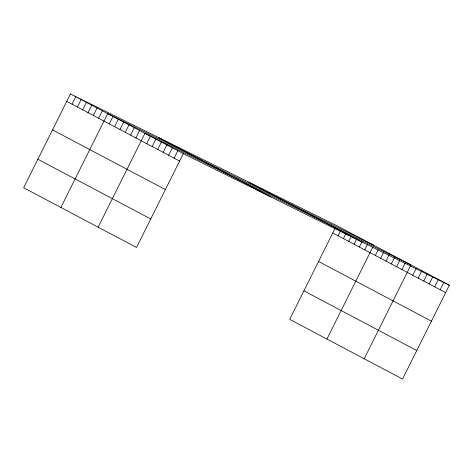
<?xml version="1.0" encoding="UTF-8"?>
<svg xmlns="http://www.w3.org/2000/svg" width="473" height="473" viewBox="0 0 473 473"><rect width="100%" height="100%" fill="white"/><g stroke="black" fill="none" stroke-linecap="round" stroke-linejoin="round"><path stroke-width="0.71" d="M70.43 93.944L23.65 187.769L136.526 247.468L183.305 153.642L70.43 93.944L336.474 225.532L449.35 285.231L402.57 379.056L289.695 319.358L335.239 228.01M72.05 104.178L75.751 96.758M77.371 106.993L81.072 99.572M82.692 109.807L86.393 102.387M88.013 112.621L91.715 105.201M93.335 115.436L97.036 108.015M98.656 118.25L102.357 110.83M60.899 207.47L107.678 113.644L373.723 245.233M109.298 123.879L113 116.459M114.62 126.693L118.321 119.273M119.941 129.507L123.642 122.087M125.262 132.322L128.963 124.902M130.583 135.136L134.285 127.716M135.905 137.95L139.606 130.53M98.148 227.17L144.927 133.345L410.972 264.933M146.713 143.668L150.414 136.242M152.194 146.565L155.895 139.145M157.675 149.468L161.376 142.042M163.155 152.365L166.857 144.939M168.642 155.268L172.343 147.842M174.123 158.165L177.824 150.739M338.094 235.773L340.56 230.824M343.416 238.587L345.881 233.638M348.737 241.401L351.203 236.453M354.058 244.216L356.524 239.267M359.379 247.03L362.152 241.461M364.701 249.845L367.474 244.275M326.944 339.058L372.795 247.089M375.343 255.473L378.116 249.904M380.664 258.288L383.751 252.097M385.986 261.102L389.687 253.676M391.307 263.916L394.393 257.726M396.628 266.731L399.715 260.54M401.949 269.545L405.036 263.355M364.192 358.759L410.665 265.554M412.752 275.256L416.145 268.451M418.238 278.159L421.94 270.733M423.719 281.057L427.113 274.251M429.2 283.954L432.901 276.534M434.681 286.857L438.382 279.431M440.168 289.754L443.869 282.334M183.305 153.642L449.35 285.231M248.68 182.105L361.555 241.804M158.224 137.365L271.1 197.064M332.773 232.958L445.649 292.657M66.728 101.364L179.604 161.062M318.554 261.468L431.435 321.167M52.515 129.88L165.39 189.578M303.908 290.848L416.784 350.546M37.864 159.253L150.745 218.952"/></g></svg>
